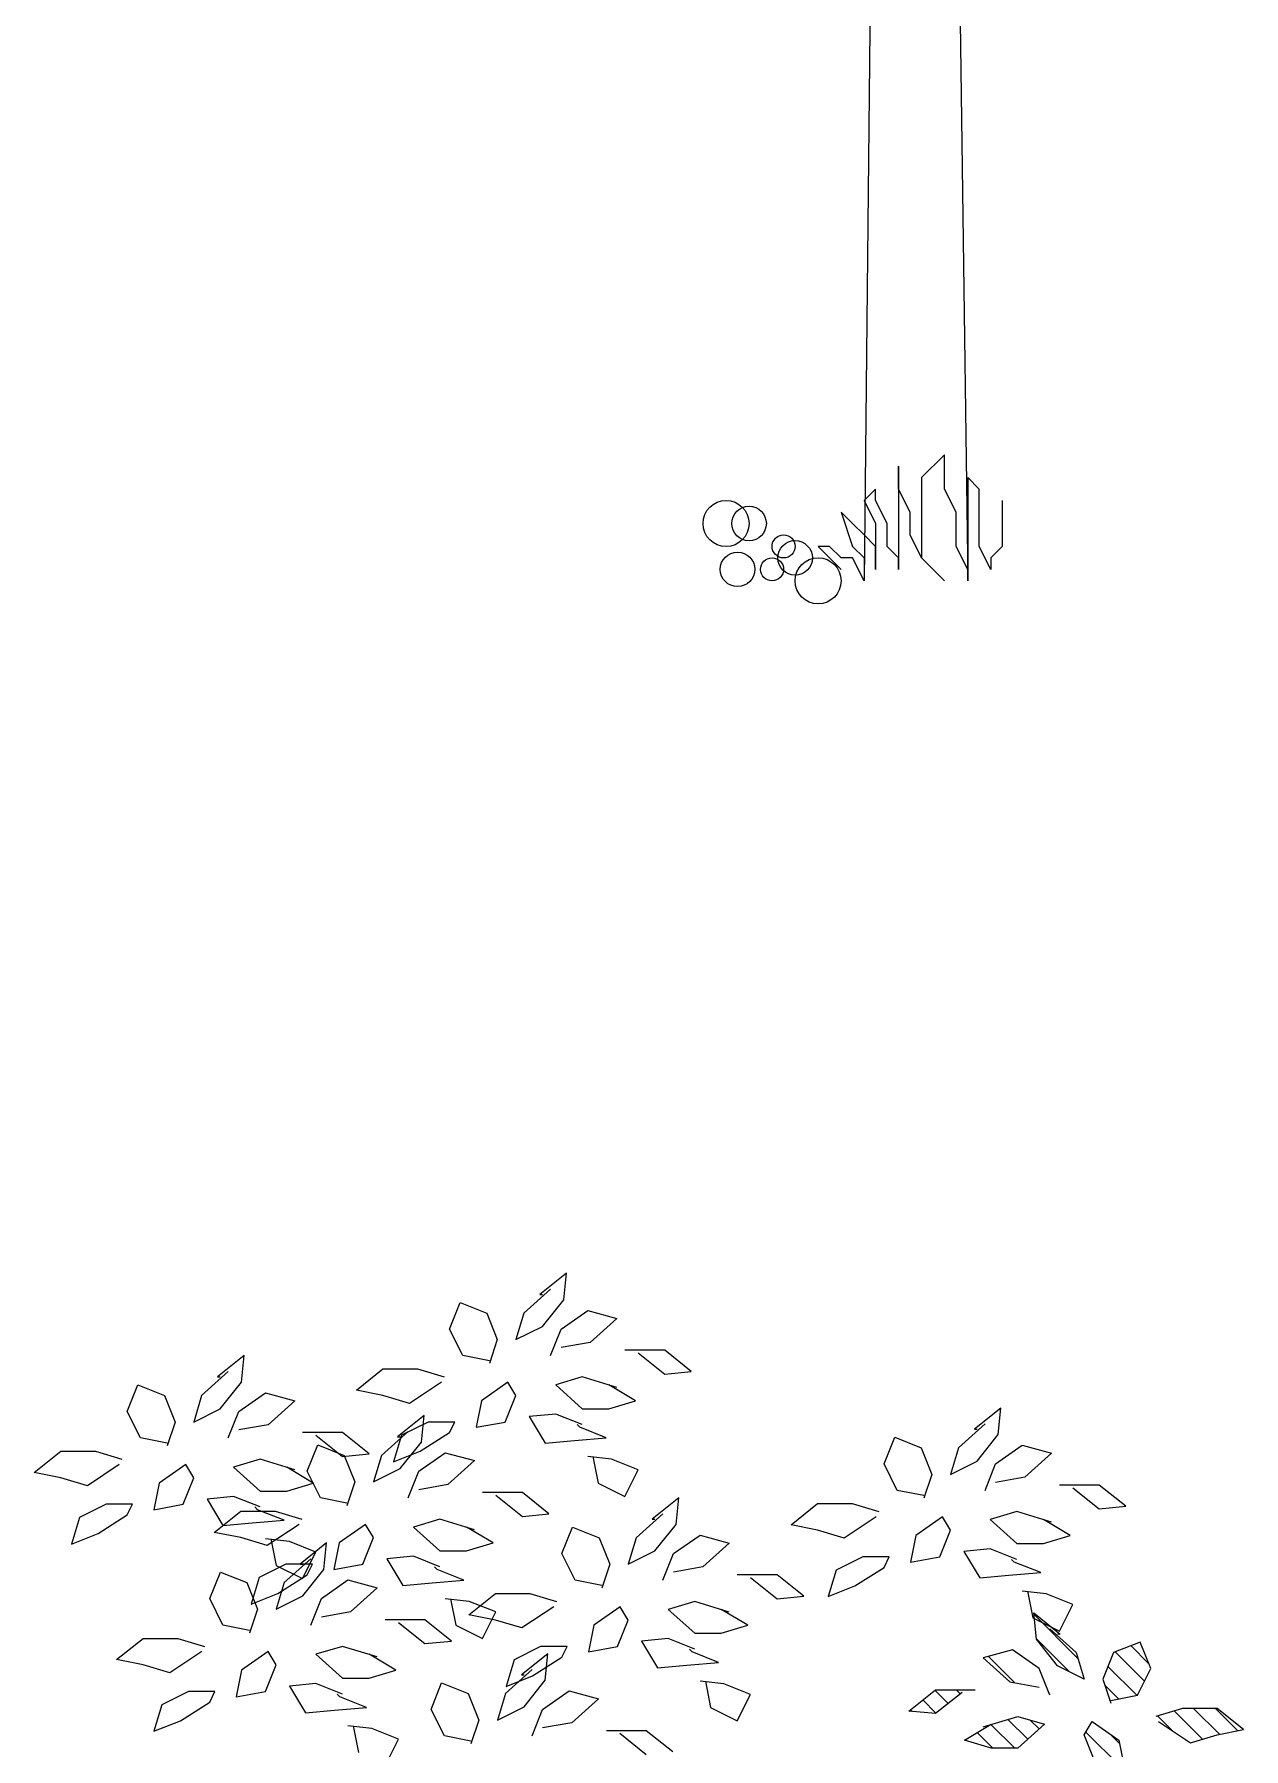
# Model space of a CAD drawing. Header units: millimetres. Extents: x 577 to 2337, y 236 to 943.
# Drawn here: x 822.297 to 824.194, y 702.721 to 705.411 of the extents above; entities that cross this region are included whole.
import ezdxf

# ---------------------------------------------------------------- set-up
doc = ezdxf.new("R2010")
doc.units = ezdxf.units.MM
doc.header["$LTSCALE"] = 0.01
doc.linetypes.add('SOLID_LINE', pattern=[0])
doc.layers.add('06-Furn', color=4, linetype='Continuous')

# ---------------------------------------------------------------- blocks, each defined once
blk = doc.blocks.new('Tree 09')
at = {"layer": '06-Furn', "color": 34, "linetype": 'SOLID_LINE'}
for q in [(944.3236, 636.2725), (944.6305, 636.2725)]:
    blk.add_line((944.46, 649.1883), q, dxfattribs=at)
at = {"layer": '06-Furn', "color": 88, "linetype": 'SOLID_LINE'}
for p, q in [((944.5623, 636.6464), (944.4941, 636.5784)), ((944.5623, 636.6124), (944.5623, 636.6464)), ((944.4259, 636.5444), (944.4259, 636.6124)), ((944.4259, 636.6124), (944.4259, 636.5784)), ((944.4259, 636.5784), (944.4259, 636.5104)), ((944.4941, 636.5784), (944.4941, 636.5104)), ((944.5623, 636.5444), (944.5623, 636.6124)), ((944.6646, 636.5444), (944.6305, 636.5784)), ((944.6305, 636.5784), (944.6305, 636.5104)), ((944.3577, 636.5444), (944.3236, 636.5104)), ((944.3577, 636.5104), (944.3577, 636.5444)), ((944.46, 636.4764), (944.4259, 636.5444)), ((944.5964, 636.4764), (944.5623, 636.5444)), ((944.6646, 636.5104), (944.6646, 636.5444)), ((944.2895, 636.4425), (944.2554, 636.4764)), ((944.2554, 636.4764), (944.2895, 636.3745)), ((944.3236, 636.5104), (944.3577, 636.4425)), ((944.3918, 636.4425), (944.3577, 636.5104)), ((944.4259, 636.5104), (944.4259, 636.4764)), ((944.4259, 636.4764), (944.4259, 636.4425)), ((944.46, 636.4085), (944.46, 636.4764)), ((944.4941, 636.5104), (944.4941, 636.4764)), ((944.4941, 636.4764), (944.4941, 636.4425)), ((944.5964, 636.4425), (944.5964, 636.4764)), ((944.6305, 636.5104), (944.6305, 636.4425)), ((944.6646, 636.4764), (944.6646, 636.5104)), ((944.6646, 636.4085), (944.6646, 636.4764)), ((944.7328, 636.5104), (944.7328, 636.4764)), ((944.7328, 636.4764), (944.7328, 636.4425)), ((944.3236, 636.4085), (944.2895, 636.4425)), ((944.3577, 636.4425), (944.3577, 636.4085)), ((944.3918, 636.3745), (944.3918, 636.4425)), ((944.4259, 636.4425), (944.4259, 636.4085)), ((944.4941, 636.4425), (944.4941, 636.3745)), ((944.5964, 636.3745), (944.5964, 636.4425)), ((944.6305, 636.4425), (944.6305, 636.3745)), ((944.7328, 636.4425), (944.7328, 636.4085)), ((944.2213, 636.3745), (944.1872, 636.3745)), ((944.1872, 636.3745), (944.2213, 636.3405)), ((944.2554, 636.3405), (944.2213, 636.3745)), ((944.2895, 636.3745), (944.3236, 636.3405)), ((944.3577, 636.3745), (944.3236, 636.4085)), ((944.3577, 636.4085), (944.3577, 636.3405)), ((944.3577, 636.3065), (944.3577, 636.3745)), ((944.4259, 636.3405), (944.3918, 636.3745)), ((944.4259, 636.4085), (944.4259, 636.3745)), ((944.4259, 636.3745), (944.4259, 636.3405)), ((944.4941, 636.3405), (944.46, 636.4085)), ((944.4941, 636.3745), (944.4941, 636.3405)), ((944.6305, 636.3065), (944.5964, 636.3745)), ((944.6305, 636.3745), (944.6305, 636.3065)), ((944.6646, 636.3745), (944.6646, 636.4085)), ((944.6987, 636.3065), (944.6646, 636.3745)), ((944.7328, 636.3745), (944.6987, 636.3405)), ((944.7328, 636.4085), (944.7328, 636.3745)), ((944.2213, 636.3405), (944.2554, 636.3065)), ((944.2895, 636.3405), (944.2554, 636.3405)), ((944.3236, 636.2725), (944.2895, 636.3405)), ((944.3236, 636.3405), (944.3236, 636.2725)), ((944.3577, 636.3405), (944.3577, 636.3065)), ((944.4259, 636.3405), (944.4259, 636.3065)), ((944.4259, 636.3065), (944.4259, 636.3405)), ((944.4941, 636.3405), (944.5623, 636.2725)), ((944.5623, 636.2725), (944.4941, 636.3405)), ((944.6987, 636.3405), (944.6987, 636.3065)), ((944.6305, 636.3065), (944.6305, 636.2725)), ((944.6305, 636.2725), (944.6305, 636.3065))]:
    blk.add_line(p, q, dxfattribs=at)
for centre, radius in [((943.9144, 636.4425), 0.0682), ((943.9826, 636.4425), 0.0512), ((944.0849, 636.3745), 0.0341), ((944.119, 636.3405), 0.0512), ((943.9485, 636.3065), 0.0512), ((944.0508, 636.3065), 0.0341), ((944.1872, 636.2725), 0.0682)]:
    blk.add_circle(centre, radius, dxfattribs=at)
blk = doc.blocks.new('Tree 04')
at = {"layer": '06-Furn', "color": 88, "linetype": 'SOLID_LINE'}
for p, q in [((847.9273, 600.6891), (847.8856, 600.6558)), ((847.9232, 600.6474), (847.9273, 600.6891)), ((847.7439, 600.6016), (847.7606, 600.6433)), ((847.7606, 600.6433), (847.8023, 600.6266)), ((847.9023, 600.6641), (847.8606, 600.6266)), ((847.8856, 600.6558), (847.8898, 600.6558)), ((847.8898, 600.6058), (847.9232, 600.6474)), ((847.8023, 600.6266), (847.819, 600.585)), ((847.8606, 600.6266), (847.8481, 600.585)), ((847.919, 600.6016), (847.9607, 600.6308)), ((847.9607, 600.6308), (848.0065, 600.6183)), ((848.0065, 600.6183), (847.9648, 600.5808)), ((847.7648, 600.56), (847.7439, 600.6016)), ((847.8481, 600.585), (847.8898, 600.6058)), ((847.9023, 600.56), (847.919, 600.6016)), ((847.819, 600.585), (847.8065, 600.5475)), ((847.9648, 600.5808), (847.919, 600.5725)), ((848.0815, 600.5683), (848.019, 600.5683)), ((848.0399, 600.5641), (848.0815, 600.5308)), ((848.1232, 600.535), (848.0815, 600.5683)), ((847.397, 600.5349), (847.3553, 600.4974)), ((847.422, 600.5599), (847.3804, 600.5266)), ((847.4179, 600.5183), (847.422, 600.5599)), ((847.5981, 600.5058), (847.6397, 600.5391)), ((847.6397, 600.5391), (847.6939, 600.5391)), ((847.6939, 600.5391), (847.7356, 600.5267)), ((847.8065, 600.5516), (847.7648, 600.56)), ((848.0815, 600.5308), (848.1232, 600.535)), ((847.2386, 600.4725), (847.2553, 600.5141)), ((847.2553, 600.5141), (847.297, 600.4974)), ((847.3804, 600.5266), (847.3845, 600.5266)), ((847.3845, 600.4766), (847.4179, 600.5183)), ((847.7314, 600.5183), (847.6814, 600.485)), ((847.8356, 600.5183), (847.794, 600.4892)), ((847.8481, 600.4975), (847.8356, 600.5183)), ((847.9523, 600.5267), (847.9107, 600.5142)), ((847.9107, 600.5142), (847.9523, 600.4767)), ((848.0065, 600.51), (847.9523, 600.5267)), ((848.0357, 600.4892), (847.994, 600.5142)), ((847.297, 600.4974), (847.3137, 600.4558)), ((847.3553, 600.4974), (847.3428, 600.4558)), ((847.4137, 600.4725), (847.4554, 600.5016)), ((847.4554, 600.5016), (847.5012, 600.4891)), ((847.5012, 600.4891), (847.4595, 600.4516)), ((847.6397, 600.4975), (847.5981, 600.5058)), ((847.6814, 600.485), (847.6397, 600.4975)), ((847.794, 600.4892), (847.7856, 600.4475)), ((847.8315, 600.4558), (847.8481, 600.4975)), ((847.994, 600.4767), (848.0357, 600.4892)), ((847.2595, 600.4308), (847.2386, 600.4725)), ((847.3137, 600.4558), (847.3012, 600.4183)), ((847.3428, 600.4558), (847.3845, 600.4766)), ((847.397, 600.4308), (847.4137, 600.4725)), ((847.7041, 600.466), (847.6624, 600.4327)), ((847.7106, 600.4558), (847.6689, 600.435)), ((847.6999, 600.4243), (847.7041, 600.466)), ((847.7523, 600.4558), (847.7106, 600.4558)), ((847.7439, 600.4392), (847.7523, 600.4558)), ((847.7856, 600.4475), (847.8315, 600.4558)), ((847.9107, 600.4683), (847.869, 600.4642)), ((847.869, 600.4642), (847.894, 600.4225)), ((847.9523, 600.4517), (847.9107, 600.4683)), ((847.9523, 600.4767), (847.994, 600.4767)), ((848.6089, 600.4777), (848.5672, 600.4444)), ((848.6047, 600.4361), (848.6089, 600.4777)), ((847.3012, 600.4225), (847.2595, 600.4308)), ((847.4595, 600.4516), (847.4137, 600.4433)), ((847.5762, 600.4391), (847.5137, 600.4391)), ((847.5346, 600.435), (847.5762, 600.4016)), ((847.6179, 600.4058), (847.5762, 600.4391)), ((847.6791, 600.441), (847.6374, 600.4035)), ((847.6689, 600.435), (847.6564, 600.3934)), ((847.6624, 600.4327), (847.6665, 600.4327)), ((847.6981, 600.41), (847.7439, 600.4392)), ((847.894, 600.4225), (847.9398, 600.4267)), ((847.9398, 600.4267), (847.9898, 600.4309)), ((847.9482, 600.4475), (847.944, 600.4517)), ((847.9898, 600.4309), (847.9482, 600.4475)), ((848.4255, 600.3903), (848.4422, 600.4319)), ((848.4422, 600.4319), (848.4838, 600.4152)), ((848.5839, 600.4527), (848.5422, 600.4152)), ((848.5672, 600.4444), (848.5714, 600.4444)), ((848.5714, 600.3944), (848.6047, 600.4361)), ((847.0928, 600.3767), (847.1345, 600.41)), ((847.1345, 600.41), (847.1886, 600.41)), ((847.1886, 600.41), (847.2303, 600.3975)), ((847.5207, 600.3785), (847.5373, 600.4202)), ((847.5373, 600.4202), (847.579, 600.4035)), ((847.5762, 600.4016), (847.6179, 600.4058)), ((847.579, 600.4035), (847.5957, 600.3618)), ((847.6374, 600.4035), (847.6249, 600.3618)), ((847.6564, 600.3934), (847.6981, 600.41)), ((847.6665, 600.3827), (847.6999, 600.4243)), ((847.6957, 600.3785), (847.7374, 600.4077)), ((847.7374, 600.4077), (847.7832, 600.3952)), ((847.9982, 600.3975), (847.9607, 600.4017)), ((847.969, 600.4017), (847.9773, 600.3601)), ((848.4838, 600.4152), (848.5005, 600.3736)), ((848.5422, 600.4152), (848.5297, 600.3736)), ((848.6005, 600.3903), (848.6422, 600.4194)), ((848.6422, 600.4194), (848.6881, 600.4069)), ((848.6881, 600.4069), (848.6464, 600.3694)), ((847.1345, 600.3683), (847.0928, 600.3767)), ((847.2261, 600.3892), (847.1761, 600.3558)), ((847.3303, 600.3892), (847.2887, 600.36)), ((847.3428, 600.3683), (847.3303, 600.3892)), ((847.447, 600.3975), (847.4054, 600.385)), ((847.4054, 600.385), (847.447, 600.3475)), ((847.5012, 600.3808), (847.447, 600.3975)), ((847.5304, 600.36), (847.4887, 600.385)), ((847.5415, 600.3369), (847.5207, 600.3785)), ((847.6249, 600.3618), (847.6665, 600.3827)), ((847.6791, 600.3369), (847.6957, 600.3785)), ((847.7832, 600.3952), (847.7416, 600.3577)), ((848.0399, 600.3809), (847.9982, 600.3975)), ((848.019, 600.3392), (848.0399, 600.3809)), ((848.4463, 600.3486), (848.4255, 600.3903)), ((848.5005, 600.3736), (848.488, 600.3361)), ((848.5297, 600.3736), (848.5714, 600.3944)), ((848.5839, 600.3486), (848.6005, 600.3903)), ((847.1761, 600.3558), (847.1345, 600.3683)), ((847.2887, 600.36), (847.2803, 600.3183)), ((847.3262, 600.3267), (847.3428, 600.3683)), ((847.447, 600.3475), (847.4887, 600.3475)), ((847.4887, 600.3475), (847.5304, 600.36)), ((847.5957, 600.3618), (847.5832, 600.3244)), ((847.7416, 600.3577), (847.6957, 600.3494)), ((847.9773, 600.3601), (848.019, 600.3392)), ((848.488, 600.3403), (848.4463, 600.3486)), ((848.6464, 600.3694), (848.6005, 600.3611)), ((848.7631, 600.3569), (848.7006, 600.3569)), ((848.7214, 600.3528), (848.7631, 600.3194)), ((848.8048, 600.3236), (848.7631, 600.3569)), ((847.2053, 600.3267), (847.1636, 600.3058)), ((847.247, 600.3267), (847.2053, 600.3267)), ((847.2386, 600.31), (847.247, 600.3267)), ((847.2803, 600.3183), (847.3262, 600.3267)), ((847.4054, 600.3392), (847.3637, 600.335)), ((847.3637, 600.335), (847.3887, 600.2934)), ((847.447, 600.3225), (847.4054, 600.3392)), ((847.4429, 600.3183), (847.4387, 600.3225)), ((847.5832, 600.3285), (847.5415, 600.3369)), ((847.8583, 600.3452), (847.7958, 600.3452)), ((847.8166, 600.341), (847.8583, 600.3077)), ((847.8999, 600.3119), (847.8583, 600.3452)), ((848.1036, 600.3368), (848.0619, 600.3035)), ((848.0994, 600.2951), (848.1036, 600.3368)), ((848.2796, 600.2945), (848.3213, 600.3278)), ((848.3213, 600.3278), (848.3755, 600.3278)), ((848.3755, 600.3278), (848.4172, 600.3153)), ((848.7631, 600.3194), (848.8048, 600.3236)), ((847.1636, 600.3058), (847.1511, 600.2642)), ((847.1928, 600.2809), (847.2386, 600.31)), ((847.3748, 600.2827), (847.4165, 600.316)), ((847.3887, 600.2934), (847.4345, 600.2975)), ((847.4165, 600.316), (847.4707, 600.316)), ((847.4345, 600.2975), (847.4846, 600.3017)), ((847.4846, 600.3017), (847.4429, 600.3183)), ((847.5082, 600.2952), (847.4582, 600.2619)), ((847.4707, 600.316), (847.5123, 600.3035)), ((847.6124, 600.2952), (847.5707, 600.2661)), ((847.6249, 600.2744), (847.6124, 600.2952)), ((847.7291, 600.3035), (847.6874, 600.291)), ((847.7832, 600.2869), (847.7291, 600.3035)), ((847.8583, 600.3077), (847.8999, 600.3119)), ((848.0786, 600.3118), (848.0369, 600.2743)), ((848.0619, 600.3035), (848.0661, 600.3035)), ((848.0661, 600.2535), (848.0994, 600.2951)), ((848.3213, 600.2861), (848.2796, 600.2945)), ((848.413, 600.3069), (848.363, 600.2736)), ((848.5172, 600.3069), (848.4755, 600.2778)), ((848.5297, 600.2861), (848.5172, 600.3069)), ((848.6339, 600.3153), (848.5922, 600.3028)), ((848.5922, 600.3028), (848.6339, 600.2653)), ((848.6881, 600.2986), (848.6339, 600.3153)), ((848.7172, 600.2778), (848.6756, 600.3028)), ((847.1511, 600.2642), (847.1928, 600.2809)), ((847.4165, 600.2744), (847.3748, 600.2827)), ((847.4582, 600.2619), (847.4165, 600.2744)), ((847.4929, 600.2684), (847.4554, 600.2725)), ((847.4637, 600.2725), (847.472, 600.2309)), ((847.5346, 600.2517), (847.4929, 600.2684)), ((847.5513, 600.2663), (847.5096, 600.233)), ((847.5471, 600.2247), (847.5513, 600.2663)), ((847.5707, 600.2661), (847.5624, 600.2244)), ((847.6082, 600.2327), (847.6249, 600.2744)), ((847.6874, 600.291), (847.7291, 600.2536)), ((847.8124, 600.2661), (847.7707, 600.291)), ((847.7707, 600.2536), (847.8124, 600.2661)), ((847.9202, 600.2493), (847.9369, 600.291)), ((847.9369, 600.291), (847.9786, 600.2743)), ((847.9786, 600.2743), (847.9952, 600.2327)), ((848.0369, 600.2743), (848.0244, 600.2327)), ((848.0953, 600.2493), (848.1369, 600.2785)), ((848.1369, 600.2785), (848.1828, 600.266)), ((848.1828, 600.266), (848.1411, 600.2285)), ((848.363, 600.2736), (848.3213, 600.2861)), ((848.4755, 600.2778), (848.4672, 600.2361)), ((848.513, 600.2445), (848.5297, 600.2861)), ((848.6756, 600.2653), (848.7172, 600.2778)), ((847.5263, 600.2414), (847.4846, 600.2039)), ((847.5137, 600.2101), (847.5346, 600.2517)), ((847.6874, 600.2452), (847.6457, 600.2411)), ((847.6457, 600.2411), (847.6707, 600.1994)), ((847.7291, 600.2286), (847.6874, 600.2452)), ((847.7291, 600.2536), (847.7707, 600.2536)), ((847.941, 600.2077), (847.9202, 600.2493)), ((848.0244, 600.2327), (848.0661, 600.2535)), ((848.0786, 600.2077), (848.0953, 600.2493)), ((848.3922, 600.2445), (848.3505, 600.2236)), ((848.4338, 600.2445), (848.3922, 600.2445)), ((848.4255, 600.2278), (848.4338, 600.2445)), ((848.4672, 600.2361), (848.513, 600.2445)), ((848.5922, 600.257), (848.5505, 600.2528)), ((848.5505, 600.2528), (848.5755, 600.2112)), ((848.6339, 600.2403), (848.5922, 600.257)), ((848.6297, 600.2361), (848.6256, 600.2403)), ((848.6339, 600.2653), (848.6756, 600.2653)), ((847.3679, 600.1789), (847.3846, 600.2205)), ((847.3846, 600.2205), (847.4263, 600.2039)), ((847.4457, 600.2119), (847.4331, 600.1703)), ((847.4873, 600.2327), (847.4457, 600.2119)), ((847.472, 600.2309), (847.5137, 600.2101)), ((847.4748, 600.1869), (847.5207, 600.2161)), ((847.529, 600.2327), (847.4873, 600.2327)), ((847.5096, 600.233), (847.5138, 600.233)), ((847.5138, 600.183), (847.5471, 600.2247)), ((847.5207, 600.2161), (847.529, 600.2327)), ((847.5624, 600.2244), (847.6082, 600.2327)), ((847.7249, 600.2244), (847.7207, 600.2286)), ((847.7666, 600.2077), (847.7249, 600.2244)), ((847.9952, 600.2327), (847.9827, 600.1952)), ((848.1411, 600.2285), (848.0953, 600.2202)), ((848.2578, 600.216), (848.1953, 600.216)), ((848.2161, 600.2118), (848.2578, 600.1785)), ((848.2995, 600.1827), (848.2578, 600.216)), ((848.3505, 600.2236), (848.338, 600.182)), ((848.3797, 600.1987), (848.4255, 600.2278)), ((848.5755, 600.2112), (848.6214, 600.2153)), ((848.6214, 600.2153), (848.6714, 600.2195)), ((848.6714, 600.2195), (848.6297, 600.2361)), ((847.4263, 600.2039), (847.4429, 600.1622)), ((847.4331, 600.1703), (847.4748, 600.1869)), ((847.4846, 600.2039), (847.4721, 600.1622)), ((847.543, 600.1789), (847.5846, 600.208)), ((847.5846, 600.208), (847.6305, 600.1955)), ((847.6305, 600.1955), (847.5888, 600.1581)), ((847.6707, 600.1994), (847.7166, 600.2036)), ((847.7166, 600.2036), (847.7666, 600.2077)), ((847.7743, 600.1535), (847.816, 600.1869)), ((847.816, 600.1869), (847.8702, 600.1869)), ((847.8702, 600.1869), (847.9119, 600.1744)), ((847.9827, 600.1994), (847.941, 600.2077)), ((848.338, 600.182), (848.3797, 600.1987)), ((848.6797, 600.1862), (848.6422, 600.1903)), ((848.6506, 600.1903), (848.6589, 600.1487)), ((848.7214, 600.1695), (848.6797, 600.1862)), ((847.3887, 600.1372), (847.3679, 600.1789)), ((847.4429, 600.1622), (847.4304, 600.1247)), ((847.4721, 600.1622), (847.5138, 600.183)), ((847.5263, 600.1372), (847.543, 600.1789)), ((847.5888, 600.1581), (847.543, 600.1497)), ((847.7749, 600.1744), (847.7374, 600.1786)), ((847.7457, 600.1786), (847.7541, 600.1369)), ((847.8166, 600.1578), (847.7749, 600.1744)), ((847.7958, 600.1161), (847.8166, 600.1578)), ((847.9077, 600.166), (847.8577, 600.1327)), ((848.0119, 600.166), (847.9702, 600.1369)), ((848.0244, 600.1452), (848.0119, 600.166)), ((848.1286, 600.1744), (848.0869, 600.1619)), ((848.0869, 600.1619), (848.1286, 600.1244)), ((848.1828, 600.1577), (848.1286, 600.1744)), ((848.212, 600.1369), (848.1703, 600.1619)), ((848.2578, 600.1785), (848.2995, 600.1827)), ((848.7006, 600.1279), (848.7214, 600.1695)), ((847.4304, 600.1289), (847.3887, 600.1372)), ((847.7055, 600.1456), (847.643, 600.1456)), ((847.6638, 600.1414), (847.7055, 600.1081)), ((847.7472, 600.1122), (847.7055, 600.1456)), ((847.7541, 600.1369), (847.7958, 600.1161)), ((847.816, 600.1452), (847.7743, 600.1535)), ((847.8577, 600.1327), (847.816, 600.1452)), ((847.9702, 600.1369), (847.9619, 600.0952)), ((848.0077, 600.1036), (848.0244, 600.1452)), ((848.1703, 600.1244), (848.212, 600.1369)), ((848.6589, 600.1487), (848.7006, 600.1279)), ((848.6645, 600.1149), (848.6603, 600.1565)), ((848.6603, 600.1565), (848.702, 600.1232)), ((848.7297, 600.085), (848.6605, 600.1542)), ((848.6853, 600.1316), (848.727, 600.0941)), ((847.222, 600.0831), (847.2637, 600.1164)), ((847.2637, 600.1164), (847.3179, 600.1164)), ((847.3179, 600.1164), (847.3596, 600.1039)), ((847.7055, 600.1081), (847.7472, 600.1122)), ((848.0869, 600.1161), (848.0452, 600.1119)), ((848.0452, 600.1119), (848.0702, 600.0702)), ((848.1286, 600.0994), (848.0869, 600.1161)), ((848.1286, 600.1244), (848.1703, 600.1244)), ((848.7165, 600.0639), (848.6643, 600.1161)), ((848.6978, 600.0732), (848.6645, 600.1149)), ((848.702, 600.1232), (848.6978, 600.1232)), ((848.827, 600.1107), (848.7853, 600.0941)), ((848.8404, 600.0772), (848.8126, 600.105)), ((848.8437, 600.0691), (848.827, 600.1107)), ((847.2637, 600.0747), (847.222, 600.0831)), ((847.3554, 600.0956), (847.3054, 600.0623)), ((847.4596, 600.0956), (847.4179, 600.0664)), ((847.4721, 600.0747), (847.4596, 600.0956)), ((847.5763, 600.1039), (847.5346, 600.0914)), ((847.5346, 600.0914), (847.5763, 600.0539)), ((847.6305, 600.0872), (847.5763, 600.1039)), ((847.6597, 600.0664), (847.618, 600.0914)), ((847.8452, 600.0827), (847.8327, 600.0411)), ((847.8869, 600.1036), (847.8452, 600.0827)), ((847.8984, 600.0924), (847.8567, 600.0591)), ((847.8744, 600.0577), (847.9202, 600.0869)), ((847.9285, 600.1036), (847.8869, 600.1036)), ((847.8943, 600.0508), (847.8984, 600.0924)), ((847.9202, 600.0869), (847.9285, 600.1036)), ((847.9619, 600.0952), (848.0077, 600.1036)), ((848.1161, 600.0744), (848.1661, 600.0786)), ((848.1244, 600.0952), (848.1203, 600.0994)), ((848.1661, 600.0786), (848.1244, 600.0952)), ((848.6269, 600.0982), (848.5811, 600.0857)), ((848.5811, 600.0857), (848.6228, 600.0483)), ((848.6306, 600.0468), (848.5894, 600.088)), ((848.6686, 600.0691), (848.6269, 600.0982)), ((848.727, 600.0941), (848.7395, 600.0524)), ((848.7853, 600.0941), (848.7687, 600.0524)), ((848.8339, 600.0495), (848.7881, 600.0952)), ((847.3054, 600.0623), (847.2637, 600.0747)), ((847.4179, 600.0664), (847.4096, 600.0248)), ((847.4554, 600.0331), (847.4721, 600.0747)), ((847.5763, 600.0539), (847.618, 600.0539)), ((847.618, 600.0539), (847.6597, 600.0664)), ((847.8734, 600.0674), (847.8317, 600.03)), ((847.8327, 600.0411), (847.8744, 600.0577)), ((847.8567, 600.0591), (847.8609, 600.0591)), ((847.8609, 600.0091), (847.8943, 600.0508)), ((848.0702, 600.0702), (848.1161, 600.0744)), ((848.6853, 600.0274), (848.6686, 600.0691)), ((848.7395, 600.0524), (848.6978, 600.0732)), ((848.7687, 600.0524), (848.7812, 600.0149)), ((848.8218, 600.0272), (848.7766, 600.0724)), ((848.8228, 600.0274), (848.8437, 600.0691)), ((847.3346, 600.0331), (847.2929, 600.0123)), ((847.3762, 600.0331), (847.3346, 600.0331)), ((847.3679, 600.0164), (847.3762, 600.0331)), ((847.4096, 600.0248), (847.4554, 600.0331)), ((847.5346, 600.0456), (847.4929, 600.0414)), ((847.4929, 600.0414), (847.518, 599.9998)), ((847.5763, 600.0289), (847.5346, 600.0456)), ((847.5721, 600.0248), (847.568, 600.0289)), ((847.6138, 600.0081), (847.5721, 600.0248)), ((847.715, 600.005), (847.7317, 600.0466)), ((847.7317, 600.0466), (847.7734, 600.03)), ((847.7734, 600.03), (847.7901, 599.9883)), ((847.8317, 600.03), (847.8192, 599.9883)), ((847.8901, 600.005), (847.9318, 600.0341)), ((847.9318, 600.0341), (847.9776, 600.0216)), ((848.1744, 600.0452), (848.1369, 600.0494)), ((848.1453, 600.0494), (848.1536, 600.0078)), ((848.2161, 600.0286), (848.1744, 600.0452)), ((848.1953, 599.9869), (848.2161, 600.0286)), ((848.4644, 600.0024), (848.5061, 600.0358)), ((848.526, 600.0142), (848.5052, 600.035)), ((848.5061, 600.0358), (848.5686, 600.0358)), ((848.5478, 600.0316), (848.5061, 599.9983)), ((848.5451, 600.0295), (848.5388, 600.0358)), ((848.6228, 600.0483), (848.6686, 600.0399)), ((848.7932, 600.0215), (848.7718, 600.0429)), ((848.7812, 600.0191), (848.8228, 600.0274)), ((847.2929, 600.0123), (847.2804, 599.9706)), ((847.3221, 599.9873), (847.3679, 600.0164)), ((847.518, 599.9998), (847.5638, 600.0039)), ((847.5638, 600.0039), (847.6138, 600.0081)), ((847.7359, 599.9633), (847.715, 600.005)), ((847.8192, 599.9883), (847.8609, 600.0091)), ((847.8734, 599.9633), (847.8901, 600.005)), ((847.9776, 600.0216), (847.9359, 599.9841)), ((848.1536, 600.0078), (848.1953, 599.9869)), ((848.5061, 599.9983), (848.4644, 600.0024)), ((848.4697, 600.0019), (848.467, 600.0046)), ((848.5069, 599.999), (848.4861, 600.0198)), ((848.8937, 600.0066), (848.852, 599.9941)), ((848.9252, 599.9581), (848.8806, 600.0027)), ((848.9479, 600.0066), (848.8937, 600.0066)), ((848.9519, 599.9658), (848.911, 600.0066)), ((848.9805, 599.9715), (848.9453, 600.0066)), ((848.9895, 599.9733), (848.9479, 600.0066)), ((847.2804, 599.9706), (847.3221, 599.9873)), ((847.6221, 599.9748), (847.5846, 599.979)), ((847.593, 599.979), (847.6013, 599.9373)), ((847.6638, 599.9581), (847.6221, 599.9748)), ((847.7901, 599.9883), (847.7776, 599.9508)), ((847.9359, 599.9841), (847.8901, 599.9758)), ((848.0526, 599.9716), (847.9901, 599.9716)), ((848.0943, 599.9383), (848.0526, 599.9716)), ((848.5519, 599.9566), (848.5936, 599.9816)), ((848.5811, 599.9774), (848.6353, 599.9941)), ((848.6304, 599.9441), (848.5932, 599.9814)), ((848.6508, 599.9581), (848.6196, 599.9893)), ((848.6353, 599.9941), (848.677, 599.9816)), ((848.677, 599.9816), (848.6353, 599.9441)), ((848.6688, 599.9743), (848.6549, 599.9882)), ((848.7395, 599.965), (848.752, 599.9858)), ((848.7956, 599.9161), (848.7422, 599.9695)), ((848.752, 599.9858), (848.7937, 599.9566)), ((848.8773, 599.9717), (848.8542, 599.9948)), ((848.8562, 599.9858), (848.9062, 599.9525)), ((848.9479, 599.965), (848.9895, 599.9733)), ((847.643, 599.9165), (847.6638, 599.9581)), ((847.7776, 599.955), (847.7359, 599.9633)), ((848.011, 599.9675), (848.0526, 599.9342)), ((848.5936, 599.9441), (848.5519, 599.9566)), ((848.5961, 599.9441), (848.5717, 599.9685)), ((848.6353, 599.9441), (848.5936, 599.9441)), ((848.7561, 599.9233), (848.7395, 599.965)), ((848.7947, 599.9514), (848.7797, 599.9664)), ((848.7937, 599.9566), (848.802, 599.915)), ((848.9062, 599.9525), (848.9479, 599.965))]:
    blk.add_line(p, q, dxfattribs=at)

msp = doc.modelspace()

# ---------------------------------------------------------------- block references
at = {"layer": '06-Furn', "color": 241, "xscale": 0.5291757736041518, "yscale": 0.5291757736041518, "zscale": 0.5291757736041518}
msp.add_blockref('Tree 09', (323.8857, 367.8532), dxfattribs=at)
at = {"layer": '06-Furn', "color": 241}
msp.add_blockref('Tree 04', (-24.7954, 102.7778), dxfattribs=at)

doc.saveas('drawing.dxf')
